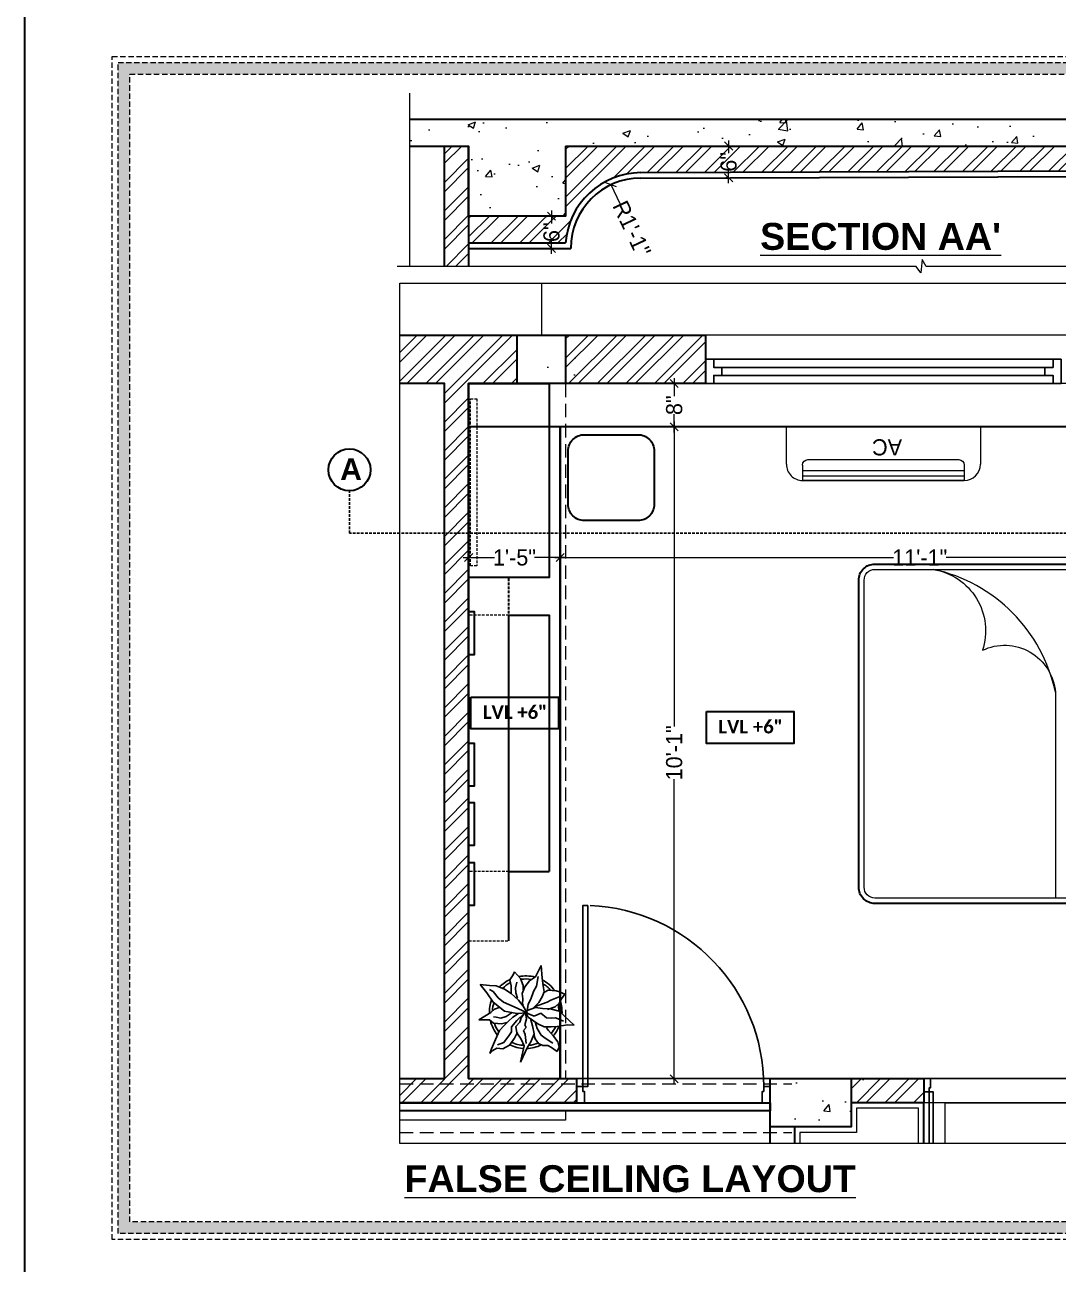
# Model space of a CAD drawing. Header units: millimetres. Extents: x 56222 to 3066687, y -650199 to -121287.
# Drawn here: x 133742.5 to 133934.4, y -183858.5 to -183628.4 of the extents above; entities that cross this region are included whole.
import ezdxf

# ---------------------------------------------------------------- set-up
doc = ezdxf.new("R2010")
doc.units = ezdxf.units.MM
doc.header["$MEASUREMENT"] = 0
doc.header["$PDMODE"] = 35
for name, pattern in [('00 . GROUND FLOOR$0$DASHED', [0.75, 0.5, -0.25]), ('DASHED', [0.75, 0.5, -0.25]), ('DASHED2', [0.375, 0.25, -0.125]), ('DASHEDX2', [1.5, 1, -0.5])]:
    doc.linetypes.add(name, pattern=pattern)
doc.layers.get('Defpoints').update_dxf_attribs({"color": 220})
for name, color, linetype in [('AR DOOR', 40, 'Continuous'), ('AR ELE-5', 134, 'Continuous'), ('AR HATCH-7', 7, 'Continuous'), ('Labels and Texts', 8, 'Continuous')]:
    doc.layers.add(name, color=color, linetype=linetype)
for name, color, linetype, lineweight in [('COLUMN', 1, 'Continuous', 30), ('DIM.', 250, 'Continuous', 13), ('Dimension', 10, 'DASHEDX2', 20), ('el', 7, 'Continuous', 20), ('Electrical', 84, 'Continuous', 30), ('ELEVATION', 250, 'Continuous', 9), ('FURNITURE', 32, 'Continuous', 9), ('furniture dimensions', 1, 'DASHED', 0), ('FURNITURE-1', 252, 'Continuous', 13), ('GROUND FLOOR', 7, 'Continuous', 9), ('GROUND FLOOR  ( PLINE )', 251, 'Continuous', 30), ('Labelling', 1, 'Continuous', 25), ('NAME PLATE', 7, 'Continuous', 25), ('SECTION ( SLAB PLine )', 104, 'Continuous', 30), ('Text', 7, 'Continuous', 15), ('wall', 7, 'Continuous', 30), ('XX~SLAB ( BEAM )~ ( DIM )', 7, 'Continuous', 9)]:
    doc.layers.add(name, color=color, linetype=linetype, lineweight=lineweight)
doc.layers.add('XX~SLAB ( PLINE )', color=251, linetype='Continuous', plot=False)
doc.styles.add('century g', font='GOTHIC.TTF')
doc.styles.get("Standard").update_dxf_attribs({"font": 'arial.ttf', "height": 6})
doc.styles.add('TEXT', font='eurr____.ttf')
doc.dimstyles.new('Archana', dxfattribs={"dimtxt": 2, "dimasz": 0.75, "dimexe": 0.5, "dimexo": 0.5, "dimgap": 0, "dimtad": 0, "dimzin": 0, "dimdsep": 46, "dimlunit": 4, "dimtxsty": 'century g', "dimblk": 'OBLIQUE', "dimcen": 0, "dimdle": 1, "dimclrd": 256, "dimclre": 256, "dimclrt": 256, "dimadec": 0, "dimazin": 0, "dimtfac": 1, "dimtofl": 0, "dimtmove": 1, "dimatfit": 3, "dimfxl": 1, "dimfxlon": 1, "dimtolj": 1, "dimtzin": 0, "dimlwd": -1, "dimlwe": -1, "dimarcsym": 0})

# ---------------------------------------------------------------- blocks, each defined once
blk = doc.blocks.new('_Oblique')
at = {"layer": 'wall', "color": 0, "lineweight": -2}
blk.add_line((-0.5, -0.5), (0.5, 0.5), dxfattribs=at)
blk = doc.blocks.new('*D197')
at = {"layer": 'Defpoints', "color": 0, "linetype": 'Continuous', "lineweight": 30, "transparency": 16777216}
for p in [(133873.16, -183650.92), (133873.18, -183656.82), (133873.18, -183656.82)]:
    blk.add_point(p, dxfattribs=at)
at = {"layer": 'furniture dimensions', "color": 5, "linetype": 'Continuous', "transparency": 16777216}
for p, q in [((133873.18, -183649.92), (133873.18, -183652.26)), ((133873.18, -183657.82), (133873.18, -183655.48)), ((133873.18, -183656.82), (133872.68, -183656.82))]:
    blk.add_line(p, q, dxfattribs=at)
at = {"layer": 'furniture dimensions', "color": 5, "linetype": 'ByBlock', "transparency": 16777216}
blk.add_line((133873.18, -183650.92), (133873.68, -183650.92), dxfattribs=at)
at = {"layer": 'furniture dimensions', "color": 5, "linetype": 'Continuous', "transparency": 16777216, "xscale": 1.5, "yscale": 1.5, "zscale": 1.5}
for p, rotation in [((133873.18, -183650.92), 90), ((133873.18, -183656.82), 270)]:
    blk.add_blockref('_Oblique', p, dxfattribs=dict(at, rotation=rotation))
at = {"layer": 'furniture dimensions', "linetype": 'Continuous', "lineweight": 0, "transparency": 16777216, "insert": (133873.18, -183653.87), "char_height": 3, "attachment_point": 5, "rotation": 90, "style": 'century g'}
blk.add_mtext('\\A1;6"', dxfattribs=at)
blk = doc.blocks.new('*D198')
at = {"layer": 'Defpoints', "color": 0, "linetype": 'Continuous', "lineweight": 30, "transparency": 16777216}
for p in [(133840.3, -183663.92), (133840.3, -183669.92), (133840.3, -183669.92)]:
    blk.add_point(p, dxfattribs=at)
at = {"layer": 'furniture dimensions', "color": 5, "linetype": 'Continuous', "transparency": 16777216}
for p, q in [((133840.3, -183662.92), (133840.3, -183665.31)), ((133840.3, -183670.92), (133840.3, -183668.53)), ((133840.3, -183669.92), (133840.8, -183669.92))]:
    blk.add_line(p, q, dxfattribs=at)
at = {"layer": 'furniture dimensions', "color": 5, "linetype": 'ByBlock', "transparency": 16777216}
blk.add_line((133840.3, -183663.92), (133840.8, -183663.92), dxfattribs=at)
at = {"layer": 'furniture dimensions', "color": 5, "linetype": 'Continuous', "transparency": 16777216, "xscale": 1.5, "yscale": 1.5, "zscale": 1.5}
for p, rotation in [((133840.3, -183663.92), 90), ((133840.3, -183669.92), 270)]:
    blk.add_blockref('_Oblique', p, dxfattribs=dict(at, rotation=rotation))
at = {"layer": 'furniture dimensions', "linetype": 'Continuous', "lineweight": 0, "transparency": 16777216, "insert": (133840.3, -183666.92), "char_height": 3, "attachment_point": 5, "rotation": 90, "style": 'century g'}
blk.add_mtext('\\A1;6"', dxfattribs=at)
blk = doc.blocks.new('*D199')
at = {"layer": 'Defpoints', "color": 0, "linetype": 'Continuous', "lineweight": 30, "transparency": 16777216}
for p in [(133851.36, -183658.11), (133856.93, -183669.92)]:
    blk.add_point(p, dxfattribs=at)
at = {"layer": 'furniture dimensions', "color": 5, "linetype": 'Continuous', "transparency": 16777216}
blk.add_line((133853.04, -183661.68), (133851.36, -183658.11), dxfattribs=at)
at = {"layer": 'furniture dimensions', "color": 5, "linetype": 'Continuous', "transparency": 16777216, "xscale": 1.5, "yscale": 1.5, "zscale": 1.5, "rotation": 115.2309874605218}
blk.add_blockref('_Oblique', (133851.36, -183658.11), dxfattribs=at)
at = {"layer": 'furniture dimensions', "linetype": 'Continuous', "lineweight": 0, "transparency": 16777216, "insert": (133855.21, -183666.28), "char_height": 3, "attachment_point": 5, "rotation": 295.231, "style": 'century g'}
blk.add_mtext('\\A1;R1\'-1"', dxfattribs=at)
blk = doc.blocks.new('ARPLS010')
at = {"linetype": 'ByBlock'}
for p, q in [((-0.248, 0.54), (-0.278, 0.467)), ((-0.182, 0.493), (-0.248, 0.54)), ((0.121, 0.605), (-0.013, 0.459)), ((0.091, 0.447), (0.125, 0.522)), ((0.179, 0.666), (0.121, 0.605)), ((0.174, 0.573), (0.179, 0.666)), ((0.2, 0.432), (0.174, 0.573)), ((-0.295, 0.42), (-0.302, 0.309)), ((-0.278, 0.467), (-0.295, 0.42)), ((-0.222, 0.484), (-0.164, 0.347)), ((-0.125, 0.459), (-0.182, 0.493)), ((-0.164, 0.347), (-0.139, 0.295)), ((-0.072, 0.404), (-0.125, 0.459)), ((-0.038, 0.302), (-0.072, 0.404)), ((-0.013, 0.459), (-0.044, 0.336)), ((0.077, 0.412), (0.091, 0.447)), ((0.082, 0.358), (0.077, 0.412)), ((0.08, 0.288), (0.082, 0.358)), ((0.203, 0.352), (0.2, 0.432)), ((0.204, 0.254), (0.203, 0.352)), ((0.33, 0.38), (0.252, 0.313)), ((0.409, 0.44), (0.33, 0.38)), ((0.425, 0.373), (0.356, 0.269)), ((0.484, 0.459), (0.409, 0.44)), ((0.459, 0.303), (0.485, 0.354)), ((0.542, 0.434), (0.484, 0.459)), ((0.485, 0.354), (0.533, 0.42)), ((0.533, 0.42), (0.542, 0.434)), ((-0.469, 0.226), (-0.643, 0.216)), ((-0.643, 0.216), (-0.485, 0.134)), ((-0.359, 0.148), (-0.49, 0.172)), ((-0.362, 0.24), (-0.469, 0.226)), ((-0.278, 0.254), (-0.362, 0.24)), ((-0.302, 0.309), (-0.276, 0.258)), ((-0.21, 0.227), (-0.278, 0.254)), ((-0.132, 0.18), (-0.21, 0.227)), ((-0.139, 0.295), (-0.08, 0.131)), ((-0.063, 0.111), (-0.132, 0.18)), ((-0.049, 0.232), (-0.065, 0.135)), ((-0.044, 0.336), (-0.049, 0.232)), ((0.015, 0.209), (0.08, 0.288)), ((0.056, 0.114), (0.015, 0.209)), ((0.16, 0.165), (0.204, 0.254)), ((0.252, 0.313), (0.216, 0.287)), ((0.318, 0.213), (0.227, 0.157)), ((0.356, 0.269), (0.318, 0.213)), ((0.368, 0.128), (0.432, 0.176)), ((0.432, 0.176), (0.459, 0.236)), ((0.459, 0.236), (0.459, 0.303)), ((-0.485, 0.134), (-0.433, 0.051)), ((-0.433, 0.051), (-0.349, -0.011)), ((-0.287, 0.106), (-0.359, 0.148)), ((-0.18, 0.073), (-0.287, 0.106)), ((-0.111, 0.036), (-0.18, 0.073)), ((-0.013, 0.022), (-0.111, 0.036)), ((-0.084, -0.034), (0.007, 0.018)), ((0.003, 0.011), (-0.076, -0.16)), ((-0.065, 0.135), (-0.024, 0.018)), ((-0.024, 0.018), (0.009, 0.005)), ((0.006, -0.002), (0.068, 0.032)), ((0.007, 0.018), (0.02, -0.121)), ((0.009, 0.005), (0.056, 0.114)), ((0.017, -0.002), (0.091, 0.009)), ((0.068, 0.032), (0.16, 0.165)), ((0.088, 0.065), (0.187, 0.091)), ((0.091, 0.009), (0.173, -0.011)), ((0.227, 0.157), (0.132, 0.131)), ((0.173, -0.011), (0.212, 0.004)), ((0.187, 0.091), (0.297, 0.116)), ((0.212, 0.004), (0.252, -0.03)), ((0.297, 0.116), (0.408, 0.071)), ((0.309, 0.109), (0.368, 0.128)), ((0.309, -0.01), (0.43, 0.006)), ((0.408, 0.071), (0.482, 0.024)), ((0.482, 0.024), (0.689, -0.072)), ((-0.464, -0.073), (-0.558, -0.152)), ((-0.558, -0.152), (-0.517, -0.172)), ((-0.366, -0.036), (-0.464, -0.073)), ((-0.336, -0.142), (-0.413, -0.121)), ((-0.306, -0.033), (-0.366, -0.036)), ((-0.349, -0.011), (-0.256, -0.05)), ((-0.269, -0.135), (-0.336, -0.142)), ((-0.193, -0.113), (-0.269, -0.135)), ((-0.259, -0.2), (-0.168, -0.1)), ((-0.256, -0.05), (-0.185, -0.038)), ((-0.185, -0.038), (-0.114, -0.046)), ((-0.168, -0.1), (-0.084, -0.034)), ((-0.076, -0.16), (-0.138, -0.304)), ((-0.114, -0.046), (-0.093, -0.036)), ((0.02, -0.121), (-0.017, -0.291)), ((0.01, -0.014), (0.017, -0.002)), ((0.078, -0.064), (0.01, -0.014)), ((0.016, -0.023), (0.116, -0.122)), ((0.07, -0.179), (0.018, -0.1)), ((0.138, -0.083), (0.078, -0.064)), ((0.116, -0.122), (0.201, -0.195)), ((0.197, -0.135), (0.138, -0.083)), ((0.283, -0.123), (0.197, -0.135)), ((0.252, -0.03), (0.309, -0.01)), ((0.277, -0.114), (0.357, -0.156)), ((0.37, -0.064), (0.283, -0.123)), ((0.357, -0.156), (0.455, -0.226)), ((0.462, -0.021), (0.37, -0.064)), ((0.689, -0.072), (0.462, -0.021)), ((-0.517, -0.172), (-0.447, -0.216)), ((-0.447, -0.216), (-0.363, -0.202)), ((-0.363, -0.202), (-0.263, -0.2)), ((-0.363, -0.408), (-0.318, -0.29)), ((-0.318, -0.29), (-0.259, -0.2)), ((-0.138, -0.304), (-0.199, -0.38)), ((-0.017, -0.291), (-0.141, -0.446)), ((0.059, -0.27), (0.005, -0.185)), ((0.08, -0.342), (0.059, -0.27)), ((0.121, -0.239), (0.07, -0.179)), ((0.184, -0.299), (0.121, -0.239)), ((0.141, -0.261), (0.16, -0.336)), ((0.16, -0.336), (0.15, -0.445)), ((0.252, -0.362), (0.184, -0.299)), ((0.201, -0.195), (0.272, -0.198)), ((0.272, -0.198), (0.311, -0.225)), ((0.311, -0.225), (0.415, -0.304)), ((0.415, -0.304), (0.447, -0.388)), ((0.455, -0.226), (0.503, -0.317)), ((0.503, -0.317), (0.494, -0.398)), ((-0.382, -0.625), (-0.368, -0.496)), ((-0.368, -0.496), (-0.363, -0.408)), ((-0.287, -0.45), (-0.314, -0.498)), ((-0.199, -0.38), (-0.287, -0.45)), ((-0.141, -0.446), (-0.269, -0.533)), ((-0.042, -0.432), (-0.071, -0.352)), ((0.002, -0.48), (-0.042, -0.432)), ((0.104, -0.646), (0.002, -0.48)), ((0.064, -0.446), (0.066, -0.407)), ((0.066, -0.407), (0.08, -0.342)), ((0.106, -0.5), (0.104, -0.646)), ((0.15, -0.445), (0.106, -0.5)), ((0.376, -0.416), (0.252, -0.362)), ((0.502, -0.472), (0.376, -0.416)), ((0.494, -0.398), (0.528, -0.452)), ((0.567, -0.494), (0.502, -0.472)), ((0.528, -0.452), (0.567, -0.494)), ((-0.269, -0.533), (-0.382, -0.625))]:
    blk.add_line(p, q, dxfattribs=at)
for radius, start, end in [(0.5, 126.2799, 152.7042), (0.458, 130.7647, 148.9789), (0.5, 87.2367, 107.9154), (0.458, 91.6596, 104.0784), (0.5, 49.0791, 67.0324), (0.458, 49.8461, 63.9764), (0.458, 5.0517, 21.9108), (0.5, 1.3782, 25.7565), (0.5, 164.9216, 191.0302), (0.458, 169.9629, 188.6517), (0.458, 334.5625, 357.1532), (0.5, 333.6991, 357.5577), (0.5, 205.1623, 226.3204), (0.458, 207.232, 224.0819), (0.5, 249.553, 272.4234), (0.458, 252.8522, 267.711), (0.5, 283.5324, 308.8712), (0.458, 289.266, 306.1107)]:
    blk.add_arc((0, 0), radius, start, end, dxfattribs=at)
blk = doc.blocks.new('*U20')
for points in [[(0, 0), (0, 1120), (30, 1120), (30, 0)], [(-40, 0), (0, 0), (0, -30), (10, -30), (10, -100), (-40, -100)], [(1160, 0), (1120, 0), (1120, -30), (1110, -30), (1110, -100), (1160, -100)]]:
    blk.add_lwpolyline(points, close=True)
at = {"layer": 'AR ELE-5', "linetype": 'ByBlock', "ltscale": 15}
blk.add_arc((-1.6, -0.7), 1121.6, 0.03474, 87.62699, dxfattribs=at)
blk = doc.blocks.new('ac paln')
at = {"layer": 'Electrical', "lineweight": 15}
for p, q in [((389238.69, -37646.36), (389238.69, -37610.34)), ((389238.69, -37610.34), (389245.67, -37610.34)), ((389245.81, -37613.35), (389248.68, -37613.35)), ((389246.82, -37643.35), (389246.82, -37613.35)), ((389247.82, -37643.35), (389247.82, -37613.35)), ((389248.68, -37613.35), (389248.68, -37643.35)), ((389248.68, -37643.35), (389248.68, -37613.35)), ((389244.81, -37642.35), (389244.81, -37614.35)), ((389245.81, -37643.35), (389248.68, -37643.35)), ((389248.68, -37643.35), (389248.68, -37643.35)), ((389245.67, -37646.36), (389238.69, -37646.36))]:
    blk.add_line(p, q, dxfattribs=at)
for centre, start, end in [((389245.67, -37613.35), 0, 90), ((389245.67, -37643.35), 270, 0)]:
    blk.add_arc(centre, 3.01, start, end, dxfattribs=at)
at = {"layer": 'Electrical', "lineweight": 15, "extrusion": (0, 0, -1)}
for centre, start_param, end_param in [((389245.81, -37614.35), -0.785398, 0.785398), ((389245.81, -37642.35), 3.926991, 5.497787)]:
    blk.add_ellipse(centre, major_axis=(-0.71, 0.71), ratio=1, start_param=start_param, end_param=end_param, dxfattribs=at)
at = {"layer": 'Text', "style": 'TEXT'}
blk.add_text('AC', height=3, rotation=270, dxfattribs=at).set_placement((389241.02, -37624.87))
blk = doc.blocks.new('*D430')
at = {"layer": 'Defpoints', "color": 0, "linetype": 'Continuous', "lineweight": 30, "transparency": 16777216}
for p in [(133824.91, -183727.31), (133841.91, -183727.31), (133841.91, -183727.31)]:
    blk.add_point(p, dxfattribs=at)
at = {"layer": 'furniture dimensions', "color": 5, "linetype": 'Continuous', "transparency": 16777216}
for p, q in [((133823.91, -183727.31), (133829.69, -183727.31)), ((133842.91, -183727.31), (133837.13, -183727.31)), ((133841.91, -183727.31), (133841.91, -183726.81))]:
    blk.add_line(p, q, dxfattribs=at)
at = {"layer": 'furniture dimensions', "color": 5, "linetype": 'ByBlock', "transparency": 16777216}
blk.add_line((133824.91, -183727.31), (133824.91, -183726.81), dxfattribs=at)
at = {"layer": 'furniture dimensions', "color": 5, "linetype": 'Continuous', "transparency": 16777216, "xscale": 1.5, "yscale": 1.5, "zscale": 1.5, "rotation": 180}
blk.add_blockref('_Oblique', (133824.91, -183727.31), dxfattribs=at)
at = {"layer": 'furniture dimensions', "color": 5, "linetype": 'Continuous', "transparency": 16777216, "xscale": 1.5, "yscale": 1.5, "zscale": 1.5}
blk.add_blockref('_Oblique', (133841.91, -183727.31), dxfattribs=at)
at = {"layer": 'furniture dimensions', "linetype": 'Continuous', "lineweight": 0, "transparency": 16777216, "insert": (133833.41, -183727.31), "char_height": 3, "attachment_point": 5, "style": 'century g'}
blk.add_mtext('\\A1;1\'-5"', dxfattribs=at)
blk = doc.blocks.new('*D431')
at = {"layer": 'Defpoints', "color": 0, "linetype": 'Continuous', "lineweight": 30, "transparency": 16777216}
for p in [(133975.41, -183723.51), (133841.91, -183727.31), (133975.41, -183727.31)]:
    blk.add_point(p, dxfattribs=at)
at = {"layer": 'furniture dimensions', "color": 5, "linetype": 'Continuous', "transparency": 16777216}
for p, q in [((133975.41, -183724.01), (133975.41, -183727.81)), ((133840.91, -183727.31), (133903.78, -183727.31)), ((133976.41, -183727.31), (133913.54, -183727.31))]:
    blk.add_line(p, q, dxfattribs=at)
at = {"layer": 'furniture dimensions', "color": 5, "linetype": 'ByBlock', "transparency": 16777216}
blk.add_line((133841.91, -183727.31), (133841.91, -183726.81), dxfattribs=at)
at = {"layer": 'furniture dimensions', "color": 5, "linetype": 'Continuous', "transparency": 16777216, "xscale": 1.5, "yscale": 1.5, "zscale": 1.5, "rotation": 180}
blk.add_blockref('_Oblique', (133841.91, -183727.31), dxfattribs=at)
at = {"layer": 'furniture dimensions', "color": 5, "linetype": 'Continuous', "transparency": 16777216, "xscale": 1.5, "yscale": 1.5, "zscale": 1.5}
blk.add_blockref('_Oblique', (133975.41, -183727.31), dxfattribs=at)
at = {"layer": 'furniture dimensions', "linetype": 'Continuous', "lineweight": 0, "transparency": 16777216, "insert": (133908.66, -183727.31), "char_height": 3, "attachment_point": 5, "style": 'century g'}
blk.add_mtext('\\A1;11\'-1"', dxfattribs=at)
blk = doc.blocks.new('*D432')
at = {"layer": 'Defpoints', "color": 0, "linetype": 'Continuous', "lineweight": 30, "transparency": 16777216}
for p in [(133863.08, -183695.01), (133863.08, -183703.07), (133863.08, -183703.07)]:
    blk.add_point(p, dxfattribs=at)
at = {"layer": 'furniture dimensions', "color": 5, "linetype": 'ByBlock', "transparency": 16777216}
blk.add_line((133863.08, -183695.01), (133862.58, -183695.01), dxfattribs=at)
at = {"layer": 'furniture dimensions', "color": 5, "linetype": 'Continuous', "transparency": 16777216}
for p, q in [((133863.08, -183694.01), (133863.08, -183697.35)), ((133863.08, -183704.07), (133863.08, -183700.72)), ((133863.08, -183703.07), (133863.58, -183703.07))]:
    blk.add_line(p, q, dxfattribs=at)
at = {"layer": 'furniture dimensions', "color": 5, "linetype": 'Continuous', "transparency": 16777216, "xscale": 1.5, "yscale": 1.5, "zscale": 1.5}
for p, rotation in [((133863.08, -183695.01), 90), ((133863.08, -183703.07), 270)]:
    blk.add_blockref('_Oblique', p, dxfattribs=dict(at, rotation=rotation))
at = {"layer": 'furniture dimensions', "linetype": 'Continuous', "lineweight": 0, "transparency": 16777216, "insert": (133863.08, -183699.04), "char_height": 3, "attachment_point": 5, "rotation": 90, "style": 'century g'}
blk.add_mtext('\\A1;8"', dxfattribs=at)
blk = doc.blocks.new('*D433')
at = {"layer": 'Defpoints', "color": 0, "linetype": 'Continuous', "lineweight": 30, "transparency": 16777216}
for p in [(133863.08, -183703.07), (133863.08, -183824.06), (133865.26, -183824.06)]:
    blk.add_point(p, dxfattribs=at)
at = {"layer": 'furniture dimensions', "color": 5, "linetype": 'Continuous', "transparency": 16777216}
for p, q in [((133863.08, -183702.07), (133863.08, -183758.69)), ((133863.08, -183825.06), (133863.08, -183768.44)), ((133864.76, -183824.06), (133862.58, -183824.06))]:
    blk.add_line(p, q, dxfattribs=at)
at = {"layer": 'furniture dimensions', "color": 5, "linetype": 'ByBlock', "transparency": 16777216}
blk.add_line((133863.08, -183703.07), (133862.58, -183703.07), dxfattribs=at)
at = {"layer": 'furniture dimensions', "color": 5, "linetype": 'Continuous', "transparency": 16777216, "xscale": 1.5, "yscale": 1.5, "zscale": 1.5}
for p, rotation in [((133863.08, -183703.07), 90), ((133863.08, -183824.06), 270)]:
    blk.add_blockref('_Oblique', p, dxfattribs=dict(at, rotation=rotation))
at = {"layer": 'furniture dimensions', "linetype": 'Continuous', "lineweight": 0, "transparency": 16777216, "insert": (133863.08, -183763.57), "char_height": 3, "attachment_point": 5, "rotation": 90, "style": 'century g'}
blk.add_mtext('\\A1;10\'-1"', dxfattribs=at)
blk = doc.blocks.new('GF')
at = {"color": 9, "true_color": 0xc7c8ca}
blk.add_lwpolyline([(133536.56, -183540.16), (133537.74, -183540.16), (133537.74, -183571.16), (133536.56, -183571.16)], close=True, dxfattribs=at)
at = {"layer": 'FURNITURE', "color": 9, "lineweight": 30, "true_color": 0xc7c8ca}
for p, q in [((133682.2, -183543.34), (133682.2, -183570.84)), ((133543.67, -183627.92), (133551.14, -183627.92))]:
    blk.add_line(p, q, dxfattribs=at)
at = {"layer": 'FURNITURE', "color": 9, "lineweight": 25, "true_color": 0xc7c8ca}
blk.add_line((133536.2, -183545.34), (133686.7, -183545.34), dxfattribs=at)
at = {"layer": 'FURNITURE', "color": 9, "linetype": 'DASHED', "lineweight": 30, "true_color": 0xc7c8ca}
blk.add_line((133543.67, -183640.78), (133543.67, -183573.36), dxfattribs=at)
at = {"layer": 'FURNITURE', "color": 9, "linetype": 'DASHED', "lineweight": 20, "true_color": 0xc7c8ca}
blk.add_line((133551.14, -183627.92), (133536.2, -183627.92), dxfattribs=at)
at = {"layer": 'FURNITURE', "color": 9, "lineweight": 30, "true_color": 0xc7c8ca}
for points in [[(133536.2, -183537.34), (133551.14, -183537.34), (133551.14, -183573.36), (133536.2, -183573.36)], [(133683.7, -183633.84), (133683.7, -183570.84), (133685.2, -183570.84), (133685.2, -183633.84)], [(133536.2, -183579.68), (133537.23, -183579.68), (133537.23, -183587.68), (133536.2, -183587.68)], [(133536.2, -183604.1), (133537.23, -183604.1), (133537.23, -183612.1), (133536.2, -183612.1)], [(133536.2, -183615.13), (133537.23, -183615.13), (133537.23, -183623.12), (133536.2, -183623.12)], [(133536.2, -183626.23), (133537.23, -183626.23), (133537.23, -183634.23), (133536.2, -183634.23)], [(133682.19, -183633.84), (133667.19, -183633.84), (133667.19, -183661.34), (133682.19, -183661.34)]]:
    blk.add_lwpolyline(points, close=True, dxfattribs=at)
for points in [[(133682.2, -183543.34), (133682.2, -183570.84), (133667.2, -183570.84), (133667.2, -183543.34), (133682.2, -183543.34)], [(133543.67, -183640.78), (133543.67, -183580.36), (133551.14, -183580.36), (133551.14, -183627.92)]]:
    blk.add_lwpolyline(points, dxfattribs=at)
for points in [[(133557.67, -183546.83), (133567.64, -183546.83, -0.414214), (133570.64, -183549.83), (133570.64, -183559.78, -0.414214), (133567.64, -183562.78), (133557.67, -183562.78, -0.414214), (133554.67, -183559.78), (133554.67, -183549.83, -0.414214)], [(133608.63, -183630.84), (133608.63, -183573.84, -0.414214), (133611.63, -183570.84), (133686.7, -183570.84), (133686.7, -183633.84), (133611.63, -183633.84, -0.414214)]]:
    blk.add_lwpolyline(points, format="xyb", close=True, dxfattribs=at)
at = {"layer": 'FURNITURE', "color": 9, "true_color": 0xc7c8ca}
blk.add_lwpolyline([(133609.63, -183630.84), (133609.63, -183573.84, -0.414214), (133611.63, -183571.84), (133683.7, -183571.84), (133683.7, -183632.84), (133611.63, -183632.84, -0.414214)], format="xyb", close=True, dxfattribs=at)
at = {"layer": 'FURNITURE', "color": 9, "linetype": 'DASHED', "lineweight": 20, "true_color": 0xc7c8ca}
blk.add_lwpolyline([(133536.2, -183640.79), (133543.67, -183640.79), (133543.67, -183580.36), (133536.2, -183580.36)], close=True, dxfattribs=at)
at = {"layer": 'Labelling', "color": 9, "linetype": 'DASHED2', "lineweight": 0, "ltscale": 10, "true_color": 0xc7c8ca}
blk.add_line((133682.2, -183543.34), (133682.19, -183667.34), dxfattribs=at)

msp = doc.modelspace()

# ---------------------------------------------------------------- hatches: boundary and pattern name
at = {"layer": 'AR HATCH-7', "lineweight": 25, "true_color": 0x939598, "transparency": 33554687}
h = msp.add_hatch(dxfattribs=at)
h.set_pattern_fill('ANSI32', color=252, scale=10)
h.set_pattern_definition([(45, (395.4743, -199.7674), (-2.65165043, 2.65165043), []), (45, (397.242, -199.7674), (-2.65165043, 2.65165043), [])])
h.paths.add_polyline_path([(133824.907, -183650.919), (133820.407, -183650.919), (133820.407, -183673.276), (133824.907, -183673.276)])
h.paths.add_polyline_path([(133913.163, -183704.479), (133905.627, -183704.479), (133905.627, -183709.124), (133913.163, -183709.124)], flags=9)
h.paths.add_polyline_path([(133811.242, -183847.842), (133832.756, -183847.842), (133832.756, -183837.539), (133811.242, -183837.539)], flags=9)
h.paths.add_polyline_path([(134028.92, -183720.932), (134062.829, -183720.932), (134062.829, -183717.319), (134028.92, -183717.319)], flags=9)
h.paths.add_polyline_path([(134035.483, -183703.246), (134054.941, -183703.246), (134054.941, -183699.633), (134035.483, -183699.633)], flags=9)
h.paths.add_polyline_path([(134037.379, -183699.129), (134051.413, -183699.129), (134051.413, -183695.519), (134037.379, -183695.519)], flags=9)
h.paths.add_polyline_path([(134026.551, -183658.198), (134061.622, -183658.198), (134061.622, -183654.46), (134026.551, -183654.46)], flags=9)
h.paths.add_polyline_path([(134026.352, -183653.657), (134061.8, -183653.657), (134061.8, -183649.919), (134026.352, -183649.919)], flags=9)
h.paths.add_polyline_path([(134048.323, -183780.596), (134061.33, -183780.596), (134061.33, -183777.852), (134048.323, -183777.852)], flags=9)
h.paths.add_polyline_path([(134044.628, -183732.203), (134058.173, -183732.203), (134058.173, -183729.494), (134044.628, -183729.494)], flags=9)
h.paths.add_polyline_path([(134026.553, -183743.583), (134036.941, -183743.583), (134036.941, -183740.837), (134026.553, -183740.837)], flags=9)
h.paths.add_polyline_path([(134027.101, -183732.164), (134035.264, -183732.164), (134035.264, -183729.51), (134027.101, -183729.51)], flags=9)
h.paths.add_polyline_path([(134024.413, -183712.709), (134049.207, -183712.709), (134049.207, -183708.974), (134024.413, -183708.974)], flags=9)
h.paths.add_polyline_path([(134029.083, -183820.851), (134049.008, -183820.851), (134049.008, -183817.736), (134029.083, -183817.736)], flags=9)
h.paths.add_polyline_path([(134028.689, -183816.483), (134044.775, -183816.483), (134044.775, -183813.367), (134028.689, -183813.367)], flags=9)
h.paths.add_polyline_path([(134029.059, -183811.531), (134058.608, -183811.531), (134058.608, -183808.415), (134029.059, -183808.415)], flags=9)
h.paths.add_polyline_path([(134029.312, -183807.238), (134052.255, -183807.238), (134052.255, -183804.122), (134029.312, -183804.122)], flags=9)
h.paths.add_polyline_path([(134023.823, -183692.137), (134050.675, -183692.137), (134050.675, -183688.402), (134023.823, -183688.402)], flags=9)
h.paths.add_polyline_path([(134024.417, -183685.253), (134060.398, -183685.253), (134060.398, -183675.734), (134024.417, -183675.734)], flags=9)
h.paths.add_polyline_path([(134024.417, -183674.934), (134063.206, -183674.934), (134063.206, -183672.176), (134024.417, -183672.176)], flags=9)
h.paths.add_polyline_path([(134024.417, -183671.376), (134054.581, -183671.376), (134054.581, -183668.618), (134024.417, -183668.618)], flags=9)
h.paths.add_polyline_path([(134024.641, -183665.899), (134034.757, -183665.899), (134034.757, -183663.153), (134024.641, -183663.153)], flags=9)
h.paths.add_polyline_path([(134053.34, -183765.612), (134056.193, -183765.612), (134056.193, -183763.734), (134053.34, -183763.734)], flags=9)
h.paths.add_polyline_path([(134048.218, -183765.612), (134051.072, -183765.612), (134051.072, -183763.734), (134048.218, -183763.734)], flags=9)
h.paths.add_polyline_path([(134024.563, -183766.244), (134042.37, -183766.244), (134042.37, -183763.498), (134024.563, -183763.498)], flags=9)
h.paths.add_polyline_path([(134049.496, -183771.566), (134060.001, -183771.566), (134060.001, -183767.92), (134049.496, -183767.92)], flags=9)
h.paths.add_polyline_path([(134024.564, -183771.518), (134044.98, -183771.518), (134044.98, -183768.774), (134024.564, -183768.774)], flags=9)
h.paths.add_polyline_path([(134051.196, -183776.463), (134058.397, -183776.463), (134058.397, -183772.818), (134051.196, -183772.818)], flags=9)
h.paths.add_polyline_path([(134024.579, -183780.546), (134039.47, -183780.546), (134039.47, -183777.89), (134024.579, -183777.89)], flags=9)
h.paths.add_polyline_path([(134049.99, -183785.969), (134059.663, -183785.969), (134059.663, -183783.316), (134049.99, -183783.316)], flags=9)
h.paths.add_polyline_path([(134024.564, -183785.78), (134042.234, -183785.78), (134042.234, -183783.035), (134024.564, -183783.035)], flags=9)
h.paths.add_polyline_path([(134024.134, -183776.043), (134033.84, -183776.043), (134033.84, -183773.299), (134024.134, -183773.299)], flags=9)
h.paths.add_polyline_path([(134025.777, -183757.839), (134063.13, -183757.839), (134063.13, -183753.221), (134025.777, -183753.221)], flags=9)
h.paths.add_polyline_path([(133857.175, -183771.526), (133890.965, -183771.526), (133890.965, -183749.689), (133857.175, -183749.689)], flags=9)
at = {"layer": 'AR HATCH-7', "lineweight": 18, "true_color": 0x939598, "transparency": 33554687}
h = msp.add_hatch(dxfattribs=at)
h.set_pattern_fill('ANSI32', color=252, scale=10)
h.set_pattern_definition([(45, (0, -231.3902), (-2.65165043, 2.65165043), []), (45, (1.7678, -231.3902), (-2.65165043, 2.65165043), [])])
h.paths.add_polyline_path([(133844.907, -183825.01), (133812.101, -183825.01), (133812.101, -183828.51), (133844.907, -183828.51), (133844.907, -183827.01)])
h.paths.add_polyline_path([(133824.907, -183695.01), (133833.907, -183695.01), (133833.907, -183686.01), (133812.101, -183686.01), (133812.101, -183695.01), (133820.407, -183695.01), (133820.407, -183824.01), (133812.101, -183824.01), (133812.101, -183825.01), (133844.907, -183825.01), (133844.907, -183824.01), (133824.907, -183824.01)])
h.paths.add_polyline_path([(133868.907, -183686.01), (133842.907, -183686.01), (133842.907, -183695.01), (133868.907, -183695.01)])
h = msp.add_hatch(dxfattribs=at)
h.set_pattern_fill('ANSI32', color=252, scale=10)
h.set_pattern_definition([(45, (-4, -231.3902), (-2.65165043, 2.65165043), []), (45, (-2.2322, -231.3902), (-2.65165043, 2.65165043), [])])
h.paths.add_polyline_path([(133909.407, -183824.01), (133895.907, -183824.01), (133895.907, -183828.51), (133909.407, -183828.51)])
at = {"layer": 'Dimension', "true_color": 0xd39e00}
h = msp.add_hatch(color=42, dxfattribs=at)
h.paths.add_polyline_path([(133759.805, -183635.407), (133759.805, -183852.817), (134068.681, -183852.817), (134068.681, -183635.407)])
h.paths.add_polyline_path([(133761.973, -183637.575), (134066.513, -183637.575), (134066.513, -183850.649), (133761.973, -183850.649)], flags=16)
at = {"layer": 'FURNITURE-1', "lineweight": 18, "true_color": 0xc7c8ca}
h = msp.add_hatch(dxfattribs=at)
h.set_pattern_fill('AR-CONC', color=9, scale=2)
h.set_pattern_definition([(50, (1107.028, -278.685), (14.34520365, -1.2550427), [1.5, -16.5]), (355, (1107.028, -278.685), (-2.7750267, 15.0438427), [1.2, -13.2]), (100.4514445, (1108.224, -278.79), (11.5701769, 13.7887998), [1.2748038, -14.0228422]), (46.1842, (1107.028, -274.685), (21.3448266, -3.3103856), [2.25, -24.75]), (96.635635, (1108.807, -274.961), (18.693239, 19.482372), [1.9122068, -21.0342752]), (351.184164, (1107.028, -274.685), (18.693239, 19.482372), [1.8, -19.8]), (21, (1109.028, -275.685), (11.93814104, -8.0523778), [1.5, -16.5]), (326, (1109.028, -275.685), (4.8663066, 14.5030009), [1.2, -13.2]), (71.451445, (1110.023, -276.356), (16.8044475, 6.45062306), [1.2748038, -14.0228422]), (37.5, (1107.028, -278.6854), (0.24319711, 6.65787708), [0, -13.04, 0, -13.4, 0, -13.25]), (7.5, (1107.028, -278.6854), (5.26139075, 7.88823424), [0, -7.64, 0, -12.74, 0, -5.05]), (327.5, (1102.568, -278.6854), (10.67644872, -0.45109743), [0, -5, 0, -15.6, 0, -20.7]), (317.5, (1100.568, -278.685), (11.6637234, 2.00209965), [0, -6.5, 0, -10.36, 0, -14.7])])
h.paths.add_polyline_path([(133842.907, -183650.919), (133970.907, -183650.919), (133970.907, -183663.919), (133979.408, -183663.919), (133979.408, -183650.919), (133988.099, -183650.919), (133988.099, -183645.919), (133813.899, -183645.919), (133813.899, -183650.919), (133824.907, -183650.919), (133824.907, -183663.919), (133842.907, -183663.919)])
at = {"layer": 'FURNITURE-1', "lineweight": 0, "transparency": 33554572}
h = msp.add_hatch(dxfattribs=at)
h.set_pattern_fill('ANSI32', color=6, scale=10)
edge = h.paths.add_edge_path()
edge.add_line((133970.907, -183650.919), (133842.907, -183650.919))
edge.add_line((133842.907, -183650.919), (133842.907, -183663.919))
edge.add_line((133842.907, -183663.919), (133824.907, -183663.919))
edge.add_line((133824.907, -183663.919), (133824.907, -183668.919))
edge.add_line((133824.907, -183668.919), (133842.907, -183668.919))
edge.add_arc((133856.926, -183669.919), 14.055, 90.22423, 175.91996, ccw=False)
edge.add_line((133856.871, -183655.864), (133970.907, -183655.434))
edge.add_line((133970.907, -183655.434), (133970.907, -183650.919))
h.paths.add_polyline_path([(133869.831, -183656.514), (133869.831, -183651.409)], flags=17)
h.paths.add_polyline_path([(133843.534, -183664.451), (133843.428, -183664.458), (133836.952, -183664.458), (133837.058, -183664.451)], flags=16)
at = {"layer": 'FURNITURE-1', "lineweight": 18, "true_color": 0xc7c8ca}
h = msp.add_hatch(dxfattribs=at)
h.set_pattern_fill('AR-CONC', color=9, scale=2)
h.set_pattern_definition([(50, (0, -231.39), (14.34520365, -1.2550427), [1.5, -16.5]), (355, (0, -231.39), (-2.7750267, 15.0438427), [1.2, -13.2]), (100.4514445, (1.195, -231.495), (11.5701769, 13.7887998), [1.2748038, -14.0228422]), (46.1842, (0, -227.39), (21.3448266, -3.3103856), [2.25, -24.75]), (96.635635, (1.779, -227.666), (18.693239, 19.482372), [1.9122068, -21.0342752]), (351.184164, (0, -227.39), (18.693239, 19.482372), [1.8, -19.8]), (21, (2, -228.39), (11.93814104, -8.0523778), [1.5, -16.5]), (326, (2, -228.39), (4.8663066, 14.5030009), [1.2, -13.2]), (71.451445, (2.995, -229.061), (16.8044475, 6.45062306), [1.2748038, -14.0228422]), (37.5, (0, -231.39), (0.24319711, 6.65787708), [0, -13.04, 0, -13.4, 0, -13.25]), (7.5, (0, -231.39), (5.26139075, 7.88823424), [0, -7.64, 0, -12.74, 0, -5.05]), (327.5, (-4.46, -231.39), (10.67644872, -0.45109743), [0, -5, 0, -15.6, 0, -20.7]), (317.5, (-6.46, -231.39), (11.6637234, 2.00209965), [0, -6.5, 0, -10.36, 0, -14.7])])
h.paths.add_polyline_path([(133899.907, -183824.01), (133884.907, -183824.01), (133884.907, -183833.01), (133899.907, -183833.01)])
h.paths.add_polyline_path([(133847.407, -183686.01), (133838.407, -183686.01), (133838.407, -183695.01), (133839.848, -183695.01), (133847.407, -183695.01)])
h.paths.add_polyline_path([(133979.907, -183686.01), (133970.907, -183686.01), (133970.907, -183701.01), (133979.907, -183701.01)])

# ---------------------------------------------------------------- linework, layer by layer
msp.add_lwpolyline([(133909.407, -183826.509), (133910.407, -183826.509), (133910.407, -183825.759), (133910.657, -183825.759), (133910.657, -183824.009), (133909.407, -183824.009)], close=True)
msp.add_lwpolyline([(133911.157, -183836.082), (133911.157, -183826.509), (133910.407, -183826.509), (133910.407, -183836.082)])
at = {"layer": 'COLUMN'}
for points in [[(133833.907, -183686.01), (133842.907, -183686.01), (133842.907, -183695.01), (133833.907, -183695.01)], [(133895.907, -183824.01), (133895.907, -183833.01), (133880.907, -183833.01), (133880.907, -183824.01)]]:
    msp.add_lwpolyline(points, close=True, dxfattribs=at)
at = {"layer": 'Dimension', "color": 42, "true_color": 0xd39e00, "elevation": 0.119}
for points in [[(133758.721, -183634.323), (134069.765, -183634.323), (134069.765, -183853.901), (133758.721, -183853.901)], [(133759.805, -183635.407), (134068.681, -183635.407), (134068.681, -183852.817), (133759.805, -183852.817)], [(133761.973, -183637.575), (134066.513, -183637.575), (134066.513, -183850.649), (133761.973, -183850.649)]]:
    msp.add_lwpolyline(points, close=True, dxfattribs=at)
at = {"layer": 'ELEVATION', "lineweight": 0}
msp.add_lwpolyline([(133812.101, -183676.405), (133997.352, -183676.405), (133997.352, -183836.082), (133812.101, -183836.082)], close=True, dxfattribs=at)
at = {"layer": 'FURNITURE', "color": 9, "true_color": 0xc7c8ca}
msp.add_line((133933.843, -183752.325), (133933.843, -183790.518), dxfattribs=at)
msp.add_lwpolyline([(133920.322, -183744.529, -0.5279651), (133933.843, -183752.325, 0.2964894), (133911.2, -183729.518, -0.4593765), (133920.322, -183744.529)], format="xyb", close=True, dxfattribs=at)
at = {"layer": 'FURNITURE', "lineweight": 30}
for points in [[(133812.101, -183828.51), (133880.907, -183828.51), (133880.907, -183830.01), (133812.101, -183830.01)], [(133909.407, -183836.082), (133909.407, -183828.51), (133895.907, -183828.51)], [(133885.407, -183833.01), (133885.407, -183836.082)]]:
    msp.add_lwpolyline(points, dxfattribs=at)
at = {"layer": 'FURNITURE', "lineweight": 5}
msp.add_lwpolyline([(133812.101, -183830.01), (133842.907, -183830.01), (133842.907, -183831.723), (133812.101, -183831.723)], dxfattribs=at)
at = {"layer": 'FURNITURE'}
for points in [[(133896.907, -183829.51), (133896.907, -183834.01), (133886.407, -183834.01)], [(133908.407, -183836.082), (133908.407, -183829.51), (133896.907, -183829.51)], [(133886.407, -183834.01), (133886.407, -183836.082)]]:
    msp.add_lwpolyline(points, dxfattribs=at)
at = {"layer": 'FURNITURE-1', "color": 252, "linetype": '00 . GROUND FLOOR$0$DASHED', "lineweight": 25, "true_color": 0x939598}
msp.add_line((133802.775, -183722.769), (133802.775, -183714.93), dxfattribs=at)
msp.add_lwpolyline([(134006.413, -183714.925), (134006.413, -183722.769), (133802.775, -183722.769)], dxfattribs=at)
at = {"layer": 'FURNITURE-1', "color": 1, "linetype": 'ByBlock', "lineweight": 30}
msp.add_circle((133802.775, -183711.033), 3.897, dxfattribs=at)
at = {"layer": 'GROUND FLOOR', "color": 6, "lineweight": 30}
for p, q in [((133856.871, -183655.864), (133970.907, -183655.434)), ((133856.875, -183656.864), (133970.907, -183656.434)), ((133824.907, -183668.919), (133842.907, -183668.919)), ((133824.907, -183669.919), (133843.872, -183669.919))]:
    msp.add_line(p, q, dxfattribs=at)
at = {"layer": 'GROUND FLOOR'}
for p, q in [((133979.907, -183686.01), (133812.101, -183686.01)), ((133820.407, -183695.01), (133820.407, -183824.01)), ((133970.907, -183695.01), (133824.907, -183695.01)), ((133824.907, -183695.01), (133824.907, -183824.01)), ((133820.407, -183824.01), (133812.101, -183824.01)), ((133824.907, -183824.01), (133842.907, -183824.01)), ((133880.907, -183824.01), (133880.907, -183836.082)), ((133909.407, -183824.01), (133880.907, -183824.01)), ((133909.407, -183824.01), (133909.407, -183828.51)), ((133842.907, -183828.51), (133812.101, -183828.51)), ((133970.907, -183828.51), (133899.907, -183828.51)), ((133885.407, -183833.01), (133885.407, -183836.082))]:
    msp.add_line(p, q, dxfattribs=at)
at = {"layer": 'GROUND FLOOR', "color": 6, "lineweight": 30}
for points in [[(133824.907, -183703.01), (133841.907, -183703.076), (133841.907, -183824.077), (133824.907, -183824.01)], [(133841.907, -183703.077), (133975.407, -183703.011), (133975.407, -183824.01), (133841.907, -183824.077)]]:
    msp.add_lwpolyline(points, close=True, dxfattribs=at)
for radius, end in [(14.055, 175.91996), (13.055, 180)]:
    msp.add_arc((133856.926, -183669.919), radius, 90.22337, end, dxfattribs=at)
at = {"layer": 'GROUND FLOOR  ( PLINE )'}
for points in [[(133812.101, -183686.01), (133868.907, -183686.01), (133868.907, -183695.01), (133824.907, -183695.01), (133824.907, -183824.01), (133844.907, -183824.01), (133844.907, -183828.51), (133812.101, -183828.51)], [(133812.101, -183824.01), (133820.407, -183824.01), (133820.407, -183695.01), (133812.101, -183695.01)], [(133880.907, -183836.082), (133880.907, -183824.01), (133909.407, -183824.01), (133909.407, -183828.51), (133895.907, -183828.51)], [(133885.407, -183833.01), (133885.407, -183836.082)]]:
    msp.add_lwpolyline(points, dxfattribs=at)
at = {"layer": 'Labelling', "color": 251, "linetype": 'DASHED2', "lineweight": 0, "ltscale": 10, "true_color": 0x636466}
for p, q in [((133842.907, -183695.01), (133842.907, -183824.01)), ((133812.101, -183825.01), (133884.903, -183825.01)), ((133812.101, -183834.01), (133884.903, -183834.01))]:
    msp.add_line(p, q, dxfattribs=at)
at = {"layer": 'Labels and Texts', "color": 1, "lineweight": 30, "ltscale": 0.3}
for points in [[(133825.316, -183753.211), (133841.562, -183753.211), (133841.562, -183759.105), (133825.316, -183759.105)], [(133869.05, -183755.908), (133885.296, -183755.908), (133885.296, -183761.802), (133869.05, -183761.802)]]:
    msp.add_lwpolyline(points, close=True, dxfattribs=at)
at = {"layer": 'SECTION ( SLAB PLine )', "color": 1}
for p, q in [((133813.899, -183645.919), (133988.099, -183645.919)), ((133813.899, -183650.919), (133824.907, -183650.919)), ((133842.907, -183650.919), (133970.907, -183650.919))]:
    msp.add_line(p, q, dxfattribs=at)
msp.add_lwpolyline([(133842.907, -183650.919), (133842.907, -183663.919), (133824.907, -183663.919), (133824.907, -183650.919)], dxfattribs=at)
at = {"layer": 'Text', "color": 251, "linetype": 'Continuous', "lineweight": 0, "true_color": 0x636466}
for points in [[(133813.899, -183641.102), (133813.899, -183673.276)], [(133992.069, -183673.276), (133909.883, -183673.276), (133909.103, -183672.015), (133908.853, -183674.449), (133908.016, -183673.276), (133811.653, -183673.276)]]:
    msp.add_lwpolyline(points, dxfattribs=at)
at = {"layer": 'XX~SLAB ( BEAM )~ ( DIM )', "color": 3, "lineweight": 30}
msp.add_lwpolyline([(133742.493, -183380.928), (135103.431, -183380.928), (135103.431, -184087.118), (133742.493, -184087.118)], close=True, dxfattribs=at)
at = {"layer": 'XX~SLAB ( BEAM )~ ( DIM )', "lineweight": 30}
msp.add_lwpolyline([(133820.407, -183673.276), (133820.407, -183650.919), (133824.907, -183650.919), (133824.907, -183673.276)], dxfattribs=at)
at = {"layer": 'XX~SLAB ( BEAM )~ ( DIM )'}
for points in [[(133838.407, -183676.405), (133838.407, -183686.01), (133812.101, -183686.01)], [(133913.407, -183836.082), (133913.407, -183828.51), (133950.907, -183828.51), (133950.907, -183836.082)]]:
    msp.add_lwpolyline(points, dxfattribs=at)
at = {"layer": 'XX~SLAB ( PLINE )'}
msp.add_lwpolyline([(133934.907, -183690.51), (133933.407, -183690.51), (133933.407, -183692.01), (133931.907, -183692.01), (133931.907, -183693.51), (133871.907, -183693.51), (133871.907, -183692.01), (133870.407, -183692.01), (133870.407, -183690.51), (133868.907, -183690.51), (133868.907, -183695.01), (133870.407, -183695.01), (133870.407, -183693.51), (133871.907, -183693.51), (133871.907, -183692.01), (133931.907, -183692.01), (133931.907, -183693.51), (133933.407, -183693.51), (133933.407, -183695.01), (133934.907, -183695.01), (133934.907, -183690.51), (133868.907, -183690.51), (133868.907, -183695.01), (133934.907, -183695.01)], close=True, dxfattribs=at)

# ---------------------------------------------------------------- block references
at = {"xscale": 13.47973786482115, "yscale": 13.47973786482115, "zscale": 13.47973786482115, "rotation": 270.106449045987}
msp.add_blockref('ARPLS010', (133835.504, -183811.707), dxfattribs=at)
at = {"layer": 'AR DOOR', "linetype": 'ByBlock', "lineweight": -2, "extrusion": (0, 0, -1), "xscale": -0.02999999999997555, "yscale": 0.02999999999997555, "zscale": -0.02999999999997555}
msp.add_blockref('*U20', (-133846.107, -183825.51), dxfattribs=at)
at = {"layer": 'el', "color": 18, "true_color": 0x000000, "rotation": 270}
msp.add_blockref('ac paln', (171530.257, 205535.672), dxfattribs=at)
at = {"layer": 'furniture dimensions', "color": 18, "lineweight": 30, "true_color": 0x000000}
msp.add_blockref('GF', (288.71, -157.674), dxfattribs=at)

# ---------------------------------------------------------------- texts
at = {"layer": 'DIM.', "color": 1}
for s, width, gutter_width, insert, char_height, attachment_point in [("{\\fArial|b1|i0|c0|p34;\\LSECTION AA'}", 111.55884, 1, (133879.025, -183665.194), 5, 1), ('{\\fArial|b1|i0|c0|p34;A}', 81.87572, 1.128, (133805.085, -183708.925), 4, 3), ('{\\fArial|b1|i0|c0|p34;\\LFALSE CEILING LAYOUT}', 111.55884, 1, (133813, -183840.112), 5, 1)]:
    msp.add_mtext_dynamic_manual_height_columns(s, width=width, gutter_width=gutter_width, heights=[0], dxfattribs=dict(at, insert=insert, char_height=char_height, attachment_point=attachment_point))
at = {"layer": 'NAME PLATE', "color": 251, "true_color": 0x636466, "char_height": 2.5, "attachment_point": 5, "style": 'century g'}
for insert in [(133833.519, -183756.023), (133877.253, -183758.72)]:
    msp.add_mtext_dynamic_manual_height_columns('{\\fCalibri|b1|i0|c0|p34;\\C256;\\c0;LVL +6"}', width=51.71911, gutter_width=1, heights=[0], dxfattribs=dict(at, insert=insert))

# ---------------------------------------------------------------- dimensions: what is measured, and where the dimension line sits
at = {"layer": 'furniture dimensions', "color": 5, "linetype": 'Continuous', "lineweight": 0}
for base, p1, p2, picture, middle in [((133873.175, -183656.82), (133873.156, -183650.919), (133873.179, -183656.82), '*D197', (133873.175, -183653.87)), ((133840.296, -183669.919), (133840.296, -183663.919), (133840.296, -183669.919), '*D198', (133840.296, -183666.919))]:
    dim = msp.add_linear_dim(base=base, p1=p1, p2=p2, angle=90, dimstyle='Archana', override={"dimtxt": 3, "dimasz": 1.5, "dimdec": 0, "dimclrd": 5, "dimclre": 5, "dimfxl": 4}, dxfattribs=at)
    dim.commit()
    dim.dimension.update_dxf_attribs({"geometry": picture, "text_midpoint": middle})
dim = msp.add_radius_dim(center=(133856.926, -183669.919), mpoint=(133851.362, -183658.11), dimstyle='Archana', override={"dimtxt": 3, "dimasz": 1.5, "dimdec": 0, "dimclrd": 5, "dimclre": 5, "dimfxl": 4}, dxfattribs=at)
dim.commit()
dim.dimension.update_dxf_attribs({"geometry": '*D199', "text_midpoint": (133855.214, -183666.285), "dimtype": 164})
at = {"layer": 'furniture dimensions', "color": 6, "linetype": 'Continuous', "lineweight": 0}
for base, p1, p2, picture, middle in [((133863.082, -183703.066), (133863.082, -183695.01), (133863.082, -183703.066), '*D432', (133863.082, -183699.038)), ((133863.082, -183824.065), (133863.082, -183703.066), (133865.257, -183824.065), '*D433', (133863.082, -183763.566))]:
    dim = msp.add_linear_dim(base=base, p1=p1, p2=p2, angle=90, dimstyle='Archana', override={"dimtxt": 3, "dimasz": 1.5, "dimdec": 0, "dimclrd": 5, "dimclre": 5, "dimfxl": 4}, dxfattribs=at)
    dim.commit()
    dim.dimension.update_dxf_attribs({"geometry": picture, "text_midpoint": middle})
for base, p1, p2, picture, middle in [((133841.907, -183727.308), (133824.907, -183727.308), (133841.907, -183727.308), '*D430', (133833.407, -183727.308)), ((133975.407232726, -183727.308049571), (133841.907232726, -183727.308049571), (133975.407232726, -183723.512265146), '*D431', (133908.657232726, -183727.308049571))]:
    dim = msp.add_linear_dim(base=base, p1=p1, p2=p2, dimstyle='Archana', override={"dimtxt": 3, "dimasz": 1.5, "dimdec": 0, "dimclrd": 5, "dimclre": 5, "dimfxl": 4}, dxfattribs=at)
    dim.commit()
    dim.dimension.update_dxf_attribs({"geometry": picture, "text_midpoint": middle})

doc.saveas('drawing.dxf')
